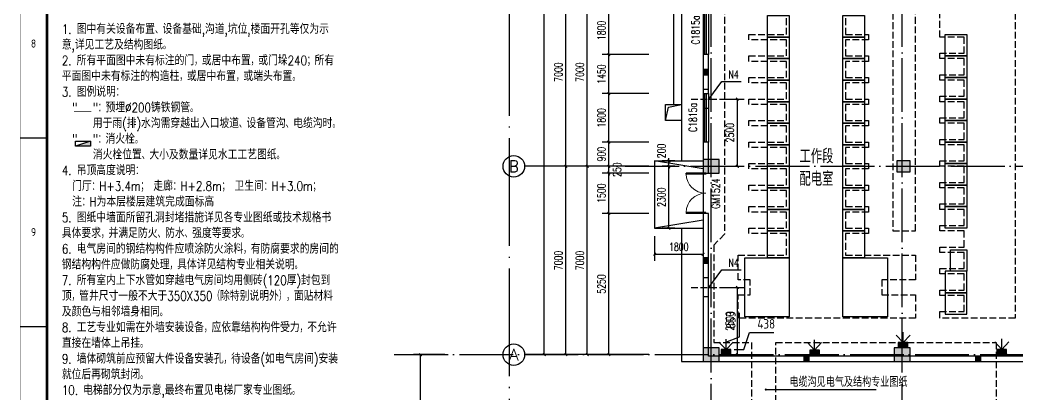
# Model space of a CAD drawing. Extents: x -93062 to 326984, y -142534 to 91021.
# Drawn here: x -59122 to -22063, y 25408 to 39311 of the extents above; entities that cross this region are included whole.
import ezdxf
from ezdxf.enums import TextEntityAlignment as Align

# ---------------------------------------------------------------- set-up
doc = ezdxf.new("R2010")
doc.units = 0
doc.header["$LTSCALE"] = 1000
doc.header["$MEASUREMENT"] = 0
for name, pattern in [('DASH', [0.35, 0.25, -0.1]), ('DOTE', [2.42, 2, -0.2, 0.02, -0.2]), ('PHANTOM', [63.5, 31.75, -6.35, 6.35, -6.35, 6.35, -6.35])]:
    doc.linetypes.add(name, pattern=pattern)
doc.layers.get('0').update_dxf_attribs({"color": 8})
doc.layers.get('Defpoints').update_dxf_attribs({"color": 8})
for name, color, linetype in [('-人员定位', 6, 'Continuous'), ('AXIS', 8, 'Continuous'), ('AXIS_TEXT', 8, 'Continuous'), ('COLUMN', 8, 'Continuous'), ('DIM_LEAD', 8, 'Continuous'), ('DIM_SYMB', 8, 'Continuous'), ('DOTE', 8, 'DOTE'), ('EQUIPMENT', 8, 'Continuous'), ('GROUND', 8, 'Continuous'), ('HOLE', 8, 'Continuous'), ('PUB_DIM', 8, 'Continuous'), ('PUB_HATCH', 8, 'Continuous'), ('PUB_TEXT', 8, 'Continuous'), ('STAIR', 8, 'Continuous'), ('TEXT', 8, 'Continuous'), ('WALL', 8, 'Continuous'), ('WINDOW', 8, 'Continuous'), ('WINDOW_TEXT', 8, 'Continuous')]:
    doc.layers.add(name, color=color, linetype=linetype)
doc.styles.add('_TCH_AXIS', font='COMPLEX', dxfattribs={"bigfont": 'GBCBIG'})
doc.styles.add('_TCH_DIM', font='SIMPLEX', dxfattribs={"bigfont": 'GBCBIG'})
doc.styles.add('_TCH_DIM_T3', font='SIMPLEX', dxfattribs={"width": 0.705882, "bigfont": 'GBCBIG'})
doc.styles.add('_TCH_WINDOW', font='SIMPLEX', dxfattribs={"bigfont": 'GBCBIG'})
doc.styles.add('COMPLEX', font='COMPLEX')
doc.styles.add('HZTXT', font='geditxt.shx', dxfattribs={"width": 0.8, "bigfont": 'hztxt1.shx'})
doc.styles.get("Standard").update_dxf_attribs({"font": 'gbenor.shx', "bigfont": 'gbcbig.shx'})
doc.styles.add('TK', font='GEDITXT.SHX', dxfattribs={"width": 0.85, "height": 3.5, "bigfont": 'DXT.SHX'})
doc.dimstyles.new('_TCH_ARCH&&100', dxfattribs={"dimtxt": 297.5, "dimasz": 100, "dimexe": 250, "dimexo": 300, "dimgap": 126.25, "dimtad": 1, "dimdec": 0, "dimzin": 0, "dimdsep": 46, "dimtxsty": '_TCH_DIM_T3', "dimblk": 'ARCHTICK', "dimcen": 0.09, "dimazin": 2, "dimtfac": 1, "dimtdec": 0, "dimtix": 1, "dimtmove": 2, "dimatfit": 3, "dimfxl": 1, "dimtolj": 1, "dimtzin": 0, "dimarcsym": 0})
doc.dimstyles.get("Standard").update_dxf_attribs({"dimscale": 100, "dimtxt": 3.5, "dimasz": 1, "dimexe": 2.5, "dimexo": 3, "dimgap": 1.5, "dimtad": 1, "dimdec": 0, "dimzin": 0, "dimdsep": 46, "dimtxsty": 'Standard', "dimblk": 'ARCHTICK', "dimcen": 0.09, "dimadec": 0, "dimazin": 0, "dimtfac": 1, "dimtdec": 0, "dimtix": 1, "dimtmove": 2, "dimatfit": 3, "dimfxl": 1, "dimtolj": 1, "dimtzin": 0, "dimarcsym": 0})

# ---------------------------------------------------------------- blocks, each defined once
blk = doc.blocks.new('_FZH')
blk.add_lwpolyline([(-0.5, -0.5), (0.5, -0.5), (0.5, 0.5), (-0.5, 0.5)], close=True)
at = {"layer": 'PUB_HATCH'}
blk.add_solid([(-0.5, -0.5), (0.5, -0.5), (-0.5, 0.5), (0.5, 0.5)], dxfattribs=at)
blk = doc.blocks.new('A$C78DD753C')
at = {"layer": 'COLUMN', "xscale": 600.0000000000146, "yscale": 500, "zscale": 500}
for p in [(0, -47500), (0, -54500), (7100, -54500)]:
    blk.add_blockref('_FZH', p, dxfattribs=at)
at = {"layer": 'COLUMN', "xscale": 499.9999999983847, "yscale": 399.9999999997599, "zscale": 399.9999999997599, "rotation": 5.836343284941859e-12}
blk.add_blockref('_FZH', (7150, -47500), dxfattribs=at)
blk = doc.blocks.new('GEDI_WK_A1_V')
at = {"color": 3}
for p, q in [((0, 280.33), (10, 280.33)), ((0, 210.25), (10, 210.25))]:
    blk.add_line(p, q, dxfattribs=at)
for points, const_width in [([(0, 841), (0, 0), (594, 0), (594, 841)], 0.1), ([(10, 816), (10, 10), (584, 10), (584, 816)], 1)]:
    blk.add_lwpolyline(points, close=True, dxfattribs=dict(at, const_width=const_width))
for s, p in [('8', (5, 315.38)), ('9', (5, 245.29))]:
    blk.add_text(s, height=3, dxfattribs=at).set_placement(p, align=Align.MIDDLE)
blk = doc.blocks.new('A$C711966D6')
blk.add_blockref('GEDI_WK_A1_V', (0, 0))
at = {"style": 'TK', "width": 0.85}
for tag, height, p in [('PROJECTNAME', 4.75, (529, 44)), ('PHASE', 4, (571, 44)), ('DRAWINGNAME', 4.75, (539, 31))]:
    blk.add_attdef(tag, text='', height=height, dxfattribs=at).set_placement(p, align=Align.MIDDLE_CENTER)
for tag, p, height in [('APPROVE', (416, 32.75), 3.5), ('DESIGN', (461, 32.75), 3.5), ('REVIEW1', (416, 25.75), 3.5), ('DRAW', (461, 25.75), 3.5), ('REVIEW2', (416, 18.75), 3.5), ('PROPORTION', (461, 18.75), 3.5), ('DRAWINGNUMBER', (511, 18.5), 4), ('CHECK', (416, 11.75), 3.5), ('DATE', (461, 11.75), 3.5), ('VERSION', (577, 11.75), 3.5)]:
    blk.add_attdef(tag, p, '', height=height, dxfattribs=at)
blk = doc.blocks.new('是飞洒发时')
at = {"xscale": 100, "yscale": 100, "zscale": 100}
blk.add_blockref('A$C711966D6', (0, 0), dxfattribs=at)
blk = doc.blocks.new('A$C42A87479')
at = {"layer": 'EQUIPMENT', "color": 251, "linetype": 'DASH'}
for points in [[(500, -40900), (500, -50027), (100, -50427), (100, -54050), (1500, -54050), (1500, -56950), (1838, -56950), (1914, -56740), (1988, -57160), (2063, -56950), (2400, -56950), (2400, -54050), (10600, -54050), (10600, -56950), (10938, -56950), (11014, -56740), (11088, -57160), (11163, -56950), (11500, -56950)], [(1400, -50800), (2800, -50800), (2800, -50000), (1400, -50000), (1400, -49800), (2800, -49800), (2800, -49200), (1400, -49200), (1400, -49000), (2800, -49000), (2800, -48400), (1400, -48400), (1400, -48200), (2800, -48200), (2800, -47600), (1400, -47600), (1400, -47400), (2800, -47400), (2800, -46800), (1400, -46800), (1400, -46600), (2800, -46600), (2800, -46000), (1400, -46000), (1400, -45800), (2800, -45800), (2800, -45200), (1400, -45200), (1400, -45000), (2800, -45000), (2800, -44400), (1400, -44400), (1400, -44200), (2800, -44200), (2800, -43600), (1400, -43600), (1400, -43400), (2800, -43400), (2800, -42800), (1400, -42800), (1400, -42600), (2800, -42600), (2800, -42000)], [(5000, -42000), (5000, -42600), (5850, -42600), (5850, -42800), (5000, -42800), (5000, -43400), (5850, -43400), (5850, -43600), (5000, -43600), (5000, -44200), (5850, -44200), (5850, -44400), (5000, -44400), (5000, -45000), (5850, -45000), (5850, -45200), (5000, -45200), (5000, -45800), (5850, -45800), (5850, -46000), (5000, -46000), (5000, -46600), (5850, -46600), (5850, -46800), (5000, -46800), (5000, -47400), (5850, -47400), (5850, -47600), (5000, -47600), (5000, -48200), (5850, -48200), (5850, -48400), (5000, -48400), (5000, -49000), (5850, -49000), (5850, -49200), (5000, -49200), (5000, -49800), (5850, -49800), (5850, -50000), (5000, -50000), (5000, -50800), (7600, -50800), (7600, -51720), (6350, -51720), (6350, -52280), (7600, -52280), (7600, -53150), (1000, -53150), (1000, -52280), (1450, -52280), (1450, -51720), (1000, -51720), (1000, -50800), (1400, -50800)], [(7600, -49900), (7600, -41800), (6750, -41800), (6750, -49900), (7600, -49900)], [(11300, -41800), (11300, -53150), (8500, -53150), (8500, -52900), (9400, -52900), (9400, -52300), (8500, -52300), (8500, -52100), (9400, -52100), (9400, -51500), (8500, -51500), (8500, -51300), (9400, -51300), (9400, -50700), (8500, -50700), (8500, -50500), (9400, -50500), (9400, -49900), (8500, -49900), (8500, -49700), (9400, -49700), (9400, -49100), (8500, -49100), (8500, -48900), (9400, -48900), (9400, -48300), (8500, -48300), (8500, -48100), (9400, -48100), (9400, -47500), (8500, -47500), (8500, -47300), (9400, -47300), (9400, -46700), (8500, -46700), (8500, -46500), (9400, -46500), (9400, -45900), (8500, -45900), (8500, -45700), (9400, -45700), (9400, -45100), (8500, -45100), (8500, -44900), (9400, -44900), (9400, -44300), (8500, -44300), (8500, -44100), (9400, -44100), (9400, -43500), (8500, -43500), (8500, -43300), (9400, -43300), (9400, -42700), (8500, -42700), (8500, -41800)], [(8500, -42700), (8500, -42500)]]:
    blk.add_lwpolyline(points, dxfattribs=at)
blk = doc.blocks.new('A$C4D7001ED')
at = {"layer": 'EQUIPMENT'}
for p, q in [((2100, -2200), (2100, -1400)), ((2100, -1400), (2900, -1400)), ((2900, -1400), (2900, -2200)), ((4900, -2200), (4900, -1400)), ((4900, -1400), (5700, -1400)), ((5700, -1400), (5700, -2200)), ((2900, -2200), (2100, -2200)), ((2100, -3000), (2100, -2200)), ((2100, -2200), (2900, -2200)), ((2900, -2200), (2900, -3000)), ((5700, -2200), (4900, -2200)), ((4900, -3000), (4900, -2200)), ((4900, -2200), (5700, -2200)), ((5700, -2200), (5700, -3000)), ((2900, -3000), (2100, -3000)), ((2100, -3800), (2100, -3000)), ((2100, -3000), (2900, -3000)), ((2900, -3000), (2900, -3800)), ((5700, -3000), (4900, -3000)), ((4900, -3800), (4900, -3000)), ((4900, -3000), (5700, -3000)), ((5700, -3000), (5700, -3800)), ((2900, -3800), (2100, -3800)), ((2100, -4600), (2100, -3800)), ((2100, -3800), (2900, -3800)), ((2900, -3800), (2900, -4600)), ((5700, -3800), (4900, -3800)), ((4900, -4600), (4900, -3800)), ((4900, -3800), (5700, -3800)), ((5700, -3800), (5700, -4600)), ((2100, -5400), (2100, -4600)), ((2100, -4600), (2900, -4600)), ((2900, -4600), (2100, -4600)), ((2900, -4600), (2900, -5400)), ((4900, -5400), (4900, -4600)), ((4900, -4600), (5700, -4600)), ((5700, -4600), (4900, -4600)), ((5700, -4600), (5700, -5400)), ((2900, -5400), (2100, -5400)), ((2100, -6200), (2100, -5400)), ((2100, -5400), (2900, -5400)), ((2900, -5400), (2900, -6200)), ((5700, -5400), (4900, -5400)), ((4900, -6200), (4900, -5400)), ((4900, -5400), (5700, -5400)), ((5700, -5400), (5700, -6200)), ((2900, -6200), (2100, -6200)), ((2100, -7000), (2100, -6200)), ((2100, -6200), (2900, -6200)), ((2900, -6200), (2900, -7000)), ((5700, -6200), (4900, -6200)), ((4900, -7000), (4900, -6200)), ((4900, -6200), (5700, -6200)), ((5700, -6200), (5700, -7000)), ((2900, -7000), (2100, -7000)), ((2100, -7800), (2100, -7000)), ((2100, -7000), (2900, -7000)), ((2900, -7000), (2900, -7800)), ((5700, -7000), (4900, -7000)), ((4900, -7800), (4900, -7000)), ((4900, -7000), (5700, -7000)), ((5700, -7000), (5700, -7800)), ((2900, -7800), (2100, -7800)), ((2100, -8600), (2100, -7800)), ((2100, -7800), (2900, -7800)), ((2900, -7800), (2900, -8600)), ((5700, -7800), (4900, -7800)), ((4900, -8600), (4900, -7800)), ((4900, -7800), (5700, -7800)), ((5700, -7800), (5700, -8600)), ((13200, -9300), (13200, -8500)), ((13200, -8500), (13800, -8500)), ((13800, -8500), (13800, -9300)), ((16400, -8500), (17000, -8500)), ((16400, -9300), (16400, -8500)), ((17000, -8500), (17000, -9300)), ((2900, -8600), (2100, -8600)), ((2100, -9400), (2100, -8600)), ((2100, -8600), (2900, -8600)), ((2900, -8600), (2900, -9400)), ((5700, -8600), (4900, -8600)), ((4900, -9400), (4900, -8600)), ((4900, -8600), (5700, -8600)), ((5700, -8600), (5700, -9400)), ((2900, -9400), (2100, -9400)), ((2100, -10400), (2100, -9400)), ((2100, -9400), (2900, -9400)), ((2900, -9400), (2900, -10400)), ((5700, -9400), (4900, -9400)), ((4900, -10400), (4900, -9400)), ((4900, -9400), (5700, -9400)), ((5700, -9400), (5700, -10400)), ((13800, -9300), (13200, -9300)), ((17000, -9300), (16400, -9300)), ((17200, -9300), (16400, -9300)), ((16400, -9300), (16400, -10100)), ((17200, -10100), (17200, -9300)), ((8900, -10900), (8900, -10100)), ((8900, -10100), (9500, -10100)), ((9500, -10100), (9500, -10900)), ((13800, -10100), (13000, -10100)), ((13000, -10100), (13000, -10900)), ((13800, -10900), (13800, -10100)), ((16400, -10100), (17200, -10100)), ((17200, -10100), (16400, -10100)), ((16400, -10100), (16400, -10900)), ((17200, -10900), (17200, -10100)), ((1250, -12600), (1250, -10400)), ((1250, -10400), (2900, -10400)), ((2900, -10400), (2100, -10400)), ((2900, -10400), (2900, -12600)), ((4900, -12600), (4900, -10400)), ((4900, -10400), (6550, -10400)), ((5700, -10400), (4900, -10400)), ((6550, -10400), (6550, -12600)), ((9500, -10900), (8700, -10900)), ((8700, -10900), (8700, -11700)), ((9500, -10900), (8900, -10900)), ((9500, -11700), (9500, -10900)), ((13800, -10900), (13000, -10900)), ((13000, -10900), (13000, -11700)), ((13000, -10900), (13800, -10900)), ((13800, -11700), (13800, -10900)), ((16400, -10900), (17200, -10900)), ((17200, -10900), (16400, -10900)), ((16400, -10900), (16400, -11700)), ((17200, -11700), (17200, -10900)), ((8700, -11700), (9500, -11700)), ((9500, -11700), (8700, -11700)), ((8700, -11700), (8700, -12500)), ((9500, -12500), (9500, -11700)), ((13800, -11700), (13000, -11700)), ((13000, -11700), (13000, -12500)), ((13000, -11700), (13800, -11700)), ((13800, -12500), (13800, -11700)), ((16400, -11700), (17200, -11700)), ((2900, -12600), (1250, -12600)), ((6550, -12600), (4900, -12600)), ((8700, -12500), (9500, -12500)), ((13000, -12500), (13800, -12500))]:
    blk.add_line(p, q, dxfattribs=at)
at = {"layer": 'EQUIPMENT', "linetype": 'DASH', "ltscale": 500}
for p, q in [((13800, -9300), (13000, -9300)), ((13000, -9300), (13000, -10100)), ((13800, -10100), (13800, -9300)), ((13000, -10100), (13800, -10100)), ((17200, -11700), (16400, -11700)), ((16400, -11700), (16400, -12500)), ((17200, -12500), (17200, -11700)), ((16400, -12500), (17200, -12500))]:
    blk.add_line(p, q, dxfattribs=at)
blk.add_lwpolyline([(9500, -2900), (8700, -2900), (8700, -2100), (9500, -2100), (9500, -2900)], dxfattribs=at)
at = {"layer": 'EQUIPMENT'}
for points in [[(9500, -3700), (8700, -3700), (8700, -2900), (9500, -2900), (9500, -3700)], [(9500, -4500), (8700, -4500), (8700, -3700), (9500, -3700), (9500, -4500)], [(9500, -5300), (8700, -5300), (8700, -4500), (9500, -4500), (9500, -5300)], [(9500, -6100), (8700, -6100), (8700, -5300), (9500, -5300), (9500, -6100)], [(9500, -6900), (8700, -6900), (8700, -6100), (9500, -6100), (9500, -6900)], [(9500, -7700), (8700, -7700), (8700, -6900), (9500, -6900), (9500, -7700)], [(9500, -8500), (8700, -8500), (8700, -7700), (9500, -7700), (9500, -8500)], [(9500, -9300), (8700, -9300), (8700, -8500), (9500, -8500), (9500, -9300)]]:
    blk.add_lwpolyline(points, dxfattribs=at)
blk = doc.blocks.new('trwt')
at = {"layer": 'EQUIPMENT'}
h = blk.add_hatch(color=256, dxfattribs=at)
h.dxf.hatch_style = 1
h.paths.add_polyline_path([(240, 0), (240, 700), (0, 700)])
blk.add_line((0, 700), (240, 0), dxfattribs=at)
blk.add_lwpolyline([(0, 700), (240, 700), (240, 0), (0, 0)], close=True, dxfattribs=at)
blk = doc.blocks.new('_ArchTick')
at = {"color": 0, "linetype": 'ByBlock', "const_width": 0.4}
blk.add_lwpolyline([(-0.5, -0.5), (0.5, 0.5)], dxfattribs=at)
blk = doc.blocks.new('*D425')
at = {"layer": 'Defpoints', "color": 0, "transparency": 16777216}
for p in [(-33375, 36372), (-32458, 36372), (-33375, 33872)]:
    blk.add_point(p, dxfattribs=at)
at = {"layer": 'HOLE', "color": 0, "lineweight": -2, "transparency": 16777216}
for p, q in [((-33075, 36372), (-32208, 36372)), ((-32458, 33872), (-32458, 36372)), ((-33075, 33872), (-32208, 33872))]:
    blk.add_line(p, q, dxfattribs=at)
at = {"layer": 'HOLE', "color": 0, "lineweight": -2, "transparency": 16777216, "xscale": 100, "yscale": 100, "zscale": 100}
for p, rotation in [((-32458, 36372), 90), ((-32458, 33872), 270)]:
    blk.add_blockref('_ArchTick', p, dxfattribs=dict(at, rotation=rotation))
at = {"layer": 'HOLE', "color": 0, "transparency": 16777216, "insert": (-32734, 35122), "char_height": 297.5, "attachment_point": 5, "rotation": 90, "style": '_TCH_DIM_T3'}
blk.add_mtext('\\A1;2500', dxfattribs=at)
blk = doc.blocks.new('*D426')
at = {"layer": 'Defpoints', "color": 0, "transparency": 16777216}
for p in [(-33375, 29372), (-32458, 29372), (-33375, 26872)]:
    blk.add_point(p, dxfattribs=at)
at = {"layer": 'HOLE', "color": 0, "lineweight": -2, "transparency": 16777216}
for p, q in [((-33075, 29372), (-32208, 29372)), ((-32458, 26872), (-32458, 29372)), ((-33075, 26872), (-32208, 26872))]:
    blk.add_line(p, q, dxfattribs=at)
at = {"layer": 'HOLE', "color": 0, "lineweight": -2, "transparency": 16777216, "xscale": 100, "yscale": 100, "zscale": 100}
for p, rotation in [((-32458, 29372), 90), ((-32458, 26872), 270)]:
    blk.add_blockref('_ArchTick', p, dxfattribs=dict(at, rotation=rotation))
at = {"layer": 'HOLE', "color": 0, "transparency": 16777216, "insert": (-32734, 28122), "char_height": 297.5, "attachment_point": 5, "rotation": 90, "style": '_TCH_DIM_T3'}
blk.add_mtext('\\A1;2500', dxfattribs=at)
blk = doc.blocks.new('*D521')
at = {"layer": 'Defpoints', "color": 0, "transparency": 16777216}
for p in [(-44240, 26872), (-43032, 26872), (-43032, 21372)]:
    blk.add_point(p, dxfattribs=at)
at = {"layer": 'PUB_DIM', "color": 0, "lineweight": -2, "transparency": 16777216}
for p, q in [((-43332, 26872), (-44490, 26872)), ((-44240, 21372), (-44240, 26872)), ((-43332, 21372), (-44490, 21372))]:
    blk.add_line(p, q, dxfattribs=at)
at = {"layer": 'PUB_DIM', "color": 0, "lineweight": -2, "transparency": 16777216, "xscale": 100, "yscale": 100, "zscale": 100}
for p, rotation in [((-44240, 26872), 90), ((-44240, 21372), 270)]:
    blk.add_blockref('_ArchTick', p, dxfattribs=dict(at, rotation=rotation))
at = {"layer": 'PUB_DIM', "color": 0, "transparency": 16777216, "insert": (-44515, 24122), "char_height": 297.5, "attachment_point": 5, "rotation": 90, "style": '_TCH_DIM_T3'}
blk.add_mtext('\\A1;5500', dxfattribs=at)
blk = doc.blocks.new('*D1316')
at = {"layer": 'AXIS', "color": 0, "lineweight": -2, "transparency": 16777216}
for p, q in [((-35745, 33872), (-38286, 33872)), ((-38036, 26872), (-38036, 33872)), ((-35745, 26872), (-38286, 26872))]:
    blk.add_line(p, q, dxfattribs=at)
at = {"layer": 'Defpoints', "color": 0, "transparency": 16777216}
for p in [(-38036, 33872), (-35445, 33872), (-35445, 26872)]:
    blk.add_point(p, dxfattribs=at)
at = {"layer": 'AXIS', "color": 0, "lineweight": -2, "transparency": 16777216, "xscale": 100, "yscale": 100, "zscale": 100}
for p, rotation in [((-38036, 33872), 90), ((-38036, 26872), 270)]:
    blk.add_blockref('_ArchTick', p, dxfattribs=dict(at, rotation=rotation))
at = {"layer": 'AXIS', "color": 0, "transparency": 16777216, "insert": (-38311, 30372), "char_height": 297.5, "attachment_point": 5, "rotation": 90, "style": '_TCH_DIM_T3'}
blk.add_mtext('\\A1;7000', dxfattribs=at)
blk = doc.blocks.new('*D1317')
at = {"layer": 'AXIS', "color": 0, "lineweight": -2, "transparency": 16777216}
for p, q in [((-35745, 40872), (-38286, 40872)), ((-38036, 33872), (-38036, 40872)), ((-35745, 33872), (-38286, 33872))]:
    blk.add_line(p, q, dxfattribs=at)
at = {"layer": 'Defpoints', "color": 0, "transparency": 16777216}
for p in [(-38036, 40872), (-35445, 40872), (-35445, 33872)]:
    blk.add_point(p, dxfattribs=at)
at = {"layer": 'AXIS', "color": 0, "lineweight": -2, "transparency": 16777216, "xscale": 100, "yscale": 100, "zscale": 100}
for p, rotation in [((-38036, 40872), 90), ((-38036, 33872), 270)]:
    blk.add_blockref('_ArchTick', p, dxfattribs=dict(at, rotation=rotation))
at = {"layer": 'AXIS', "color": 0, "transparency": 16777216, "insert": (-38311, 37372), "char_height": 297.5, "attachment_point": 5, "rotation": 90, "style": '_TCH_DIM_T3'}
blk.add_mtext('\\A1;7000', dxfattribs=at)
blk = doc.blocks.new('*D1341')
at = {"layer": 'Defpoints', "color": 0, "transparency": 16777216}
for p in [(-35534, 31570), (-33734, 31570), (-33734, 30604)]:
    blk.add_point(p, dxfattribs=at)
at = {"layer": 'PUB_DIM', "color": 0, "lineweight": -2, "transparency": 16777216}
for p, q in [((-35534, 31270), (-35534, 30354)), ((-33734, 31270), (-33734, 30354)), ((-35534, 30604), (-33734, 30604))]:
    blk.add_line(p, q, dxfattribs=at)
at = {"layer": 'PUB_DIM', "color": 0, "lineweight": -2, "transparency": 16777216, "xscale": 100, "yscale": 100, "zscale": 100, "rotation": 180}
blk.add_blockref('_ArchTick', (-35534, 30604), dxfattribs=at)
at = {"layer": 'PUB_DIM', "color": 0, "lineweight": -2, "transparency": 16777216, "xscale": 100, "yscale": 100, "zscale": 100}
blk.add_blockref('_ArchTick', (-33734, 30604), dxfattribs=at)
at = {"layer": 'PUB_DIM', "color": 0, "transparency": 16777216, "insert": (-34634, 30879), "char_height": 297.5, "attachment_point": 5, "style": '_TCH_DIM_T3'}
blk.add_mtext('\\A1;1800', dxfattribs=at)
blk = doc.blocks.new('*D1342')
at = {"layer": 'Defpoints', "color": 0, "transparency": 16777216}
for p in [(-35005, 33872), (-34478, 33872), (-34478, 31572)]:
    blk.add_point(p, dxfattribs=at)
at = {"layer": 'PUB_DIM', "color": 0, "lineweight": -2, "transparency": 16777216}
for p, q in [((-34778, 33872), (-35255, 33872)), ((-35005, 31572), (-35005, 33872)), ((-34778, 31572), (-35255, 31572))]:
    blk.add_line(p, q, dxfattribs=at)
at = {"layer": 'PUB_DIM', "color": 0, "lineweight": -2, "transparency": 16777216, "xscale": 100, "yscale": 100, "zscale": 100}
for p, rotation in [((-35005, 33872), 90), ((-35005, 31572), 270)]:
    blk.add_blockref('_ArchTick', p, dxfattribs=dict(at, rotation=rotation))
at = {"layer": 'PUB_DIM', "color": 0, "transparency": 16777216, "insert": (-35280, 32722), "char_height": 297.5, "attachment_point": 5, "rotation": 90, "style": '_TCH_DIM_T3'}
blk.add_mtext('\\A1;2300', dxfattribs=at)
blk = doc.blocks.new('*D1343')
at = {"layer": 'Defpoints', "color": 0, "transparency": 16777216}
for p in [(-35005, 34072), (-34478, 34072), (-34478, 33872)]:
    blk.add_point(p, dxfattribs=at)
at = {"layer": 'PUB_DIM', "color": 0, "lineweight": -2, "transparency": 16777216}
for p, q in [((-35005, 34072), (-35005, 34172)), ((-34778, 34072), (-35255, 34072)), ((-34778, 33872), (-35255, 33872)), ((-35005, 33872), (-35005, 34072)), ((-35005, 33872), (-35005, 33772))]:
    blk.add_line(p, q, dxfattribs=at)
at = {"layer": 'PUB_DIM', "color": 0, "lineweight": -2, "transparency": 16777216, "xscale": 100, "yscale": 100, "zscale": 100}
for p, rotation in [((-35005, 34072), 270), ((-35005, 33872), 90)]:
    blk.add_blockref('_ArchTick', p, dxfattribs=dict(at, rotation=rotation))
at = {"layer": 'PUB_DIM', "color": 0, "transparency": 16777216, "insert": (-35280, 34442), "char_height": 297.5, "attachment_point": 5, "rotation": 90, "style": '_TCH_DIM_T3'}
blk.add_mtext('\\A1;200', dxfattribs=at)
blk = doc.blocks.new('*D1535')
at = {"layer": 'AXIS', "color": 0, "lineweight": -2, "transparency": 16777216}
for p, q in [((-35745, 32122), (-37486, 32122)), ((-37236, 26872), (-37236, 32122)), ((-35745, 26872), (-37486, 26872))]:
    blk.add_line(p, q, dxfattribs=at)
at = {"layer": 'Defpoints', "color": 0, "transparency": 16777216}
for p in [(-37236, 32122), (-35445, 32122), (-35445, 26872)]:
    blk.add_point(p, dxfattribs=at)
at = {"layer": 'AXIS', "color": 0, "lineweight": -2, "transparency": 16777216, "xscale": 100, "yscale": 100, "zscale": 100}
for p, rotation in [((-37236, 32122), 90), ((-37236, 26872), 270)]:
    blk.add_blockref('_ArchTick', p, dxfattribs=dict(at, rotation=rotation))
at = {"layer": 'AXIS', "color": 0, "transparency": 16777216, "insert": (-37511, 29497), "char_height": 297.5, "attachment_point": 5, "rotation": 90, "style": '_TCH_DIM_T3'}
blk.add_mtext('\\A1;5250', dxfattribs=at)
blk = doc.blocks.new('*D1536')
at = {"layer": 'AXIS', "color": 0, "lineweight": -2, "transparency": 16777216}
for p, q in [((-35745, 33622), (-37486, 33622)), ((-37236, 32122), (-37236, 33622)), ((-35745, 32122), (-37486, 32122))]:
    blk.add_line(p, q, dxfattribs=at)
at = {"layer": 'Defpoints', "color": 0, "transparency": 16777216}
for p in [(-37236, 33622), (-35445, 33622), (-35445, 32122)]:
    blk.add_point(p, dxfattribs=at)
at = {"layer": 'AXIS', "color": 0, "lineweight": -2, "transparency": 16777216, "xscale": 100, "yscale": 100, "zscale": 100}
for p, rotation in [((-37236, 33622), 90), ((-37236, 32122), 270)]:
    blk.add_blockref('_ArchTick', p, dxfattribs=dict(at, rotation=rotation))
at = {"layer": 'AXIS', "color": 0, "transparency": 16777216, "insert": (-37511, 32872), "char_height": 297.5, "attachment_point": 5, "rotation": 90, "style": '_TCH_DIM_T3'}
blk.add_mtext('\\A1;1500', dxfattribs=at)
blk = doc.blocks.new('*D1537')
at = {"layer": 'AXIS', "color": 0, "lineweight": -2, "transparency": 16777216}
for p, q in [((-35745, 33872), (-37486, 33872)), ((-37236, 33872), (-37236, 33972)), ((-37236, 33622), (-37236, 33872)), ((-35745, 33622), (-37486, 33622)), ((-37236, 33622), (-37236, 33522))]:
    blk.add_line(p, q, dxfattribs=at)
at = {"layer": 'Defpoints', "color": 0, "transparency": 16777216}
for p in [(-37236, 33872), (-35445, 33872), (-35445, 33622)]:
    blk.add_point(p, dxfattribs=at)
at = {"layer": 'AXIS', "color": 0, "lineweight": -2, "transparency": 16777216, "xscale": 100, "yscale": 100, "zscale": 100}
for p, rotation in [((-37236, 33872), 270), ((-37236, 33622), 90)]:
    blk.add_blockref('_ArchTick', p, dxfattribs=dict(at, rotation=rotation))
at = {"layer": 'AXIS', "color": 0, "transparency": 16777216, "insert": (-36928, 33747), "char_height": 297.5, "attachment_point": 5, "rotation": 90, "style": '_TCH_DIM_T3'}
blk.add_mtext('\\A1;250', dxfattribs=at)
blk = doc.blocks.new('*D1538')
at = {"layer": 'AXIS', "color": 0, "lineweight": -2, "transparency": 16777216}
for p, q in [((-35745, 34772), (-37486, 34772)), ((-37236, 33872), (-37236, 34772)), ((-35745, 33872), (-37486, 33872))]:
    blk.add_line(p, q, dxfattribs=at)
at = {"layer": 'Defpoints', "color": 0, "transparency": 16777216}
for p in [(-37236, 34772), (-35445, 34772), (-35445, 33872)]:
    blk.add_point(p, dxfattribs=at)
at = {"layer": 'AXIS', "color": 0, "lineweight": -2, "transparency": 16777216, "xscale": 100, "yscale": 100, "zscale": 100}
for p, rotation in [((-37236, 34772), 90), ((-37236, 33872), 270)]:
    blk.add_blockref('_ArchTick', p, dxfattribs=dict(at, rotation=rotation))
at = {"layer": 'AXIS', "color": 0, "transparency": 16777216, "insert": (-37511, 34322), "char_height": 297.5, "attachment_point": 5, "rotation": 90, "style": '_TCH_DIM_T3'}
blk.add_mtext('\\A1;900', dxfattribs=at)
blk = doc.blocks.new('*D1539')
at = {"layer": 'AXIS', "color": 0, "lineweight": -2, "transparency": 16777216}
for p, q in [((-35745, 36572), (-37486, 36572)), ((-37236, 34772), (-37236, 36572)), ((-35745, 34772), (-37486, 34772))]:
    blk.add_line(p, q, dxfattribs=at)
at = {"layer": 'Defpoints', "color": 0, "transparency": 16777216}
for p in [(-37236, 36572), (-35445, 36572), (-35445, 34772)]:
    blk.add_point(p, dxfattribs=at)
at = {"layer": 'AXIS', "color": 0, "lineweight": -2, "transparency": 16777216, "xscale": 100, "yscale": 100, "zscale": 100}
for p, rotation in [((-37236, 36572), 90), ((-37236, 34772), 270)]:
    blk.add_blockref('_ArchTick', p, dxfattribs=dict(at, rotation=rotation))
at = {"layer": 'AXIS', "color": 0, "transparency": 16777216, "insert": (-37511, 35672), "char_height": 297.5, "attachment_point": 5, "rotation": 90, "style": '_TCH_DIM_T3'}
blk.add_mtext('\\A1;1800', dxfattribs=at)
blk = doc.blocks.new('*D1540')
at = {"layer": 'AXIS', "color": 0, "lineweight": -2, "transparency": 16777216}
for p, q in [((-35745, 38022), (-37486, 38022)), ((-37236, 36572), (-37236, 38022)), ((-35745, 36572), (-37486, 36572))]:
    blk.add_line(p, q, dxfattribs=at)
at = {"layer": 'Defpoints', "color": 0, "transparency": 16777216}
for p in [(-37236, 38022), (-35445, 38022), (-35445, 36572)]:
    blk.add_point(p, dxfattribs=at)
at = {"layer": 'AXIS', "color": 0, "lineweight": -2, "transparency": 16777216, "xscale": 100, "yscale": 100, "zscale": 100}
for p, rotation in [((-37236, 38022), 90), ((-37236, 36572), 270)]:
    blk.add_blockref('_ArchTick', p, dxfattribs=dict(at, rotation=rotation))
at = {"layer": 'AXIS', "color": 0, "transparency": 16777216, "insert": (-37511, 37297), "char_height": 297.5, "attachment_point": 5, "rotation": 90, "style": '_TCH_DIM_T3'}
blk.add_mtext('\\A1;1450', dxfattribs=at)
blk = doc.blocks.new('*D1541')
at = {"layer": 'AXIS', "color": 0, "lineweight": -2, "transparency": 16777216}
for p, q in [((-35745, 39822), (-37486, 39822)), ((-37236, 38022), (-37236, 39822)), ((-35745, 38022), (-37486, 38022))]:
    blk.add_line(p, q, dxfattribs=at)
at = {"layer": 'Defpoints', "color": 0, "transparency": 16777216}
for p in [(-37236, 39822), (-35445, 39822), (-35445, 38022)]:
    blk.add_point(p, dxfattribs=at)
at = {"layer": 'AXIS', "color": 0, "lineweight": -2, "transparency": 16777216, "xscale": 100, "yscale": 100, "zscale": 100}
for p, rotation in [((-37236, 39822), 90), ((-37236, 38022), 270)]:
    blk.add_blockref('_ArchTick', p, dxfattribs=dict(at, rotation=rotation))
at = {"layer": 'AXIS', "color": 0, "transparency": 16777216, "insert": (-37511, 38922), "char_height": 297.5, "attachment_point": 5, "rotation": 90, "style": '_TCH_DIM_T3'}
blk.add_mtext('\\A1;1800', dxfattribs=at)
blk = doc.blocks.new('*D1578')
at = {"layer": 'AXIS', "color": 0, "lineweight": -2, "transparency": 16777216}
for p, q in [((-36545, 33872), (-39086, 33872)), ((-38836, 26872), (-38836, 33872)), ((-36545, 26872), (-39086, 26872))]:
    blk.add_line(p, q, dxfattribs=at)
at = {"layer": 'Defpoints', "color": 0, "transparency": 16777216}
for p in [(-38836, 33872), (-36245, 33872), (-36245, 26872)]:
    blk.add_point(p, dxfattribs=at)
at = {"layer": 'AXIS', "color": 0, "lineweight": -2, "transparency": 16777216, "xscale": 100, "yscale": 100, "zscale": 100}
for p, rotation in [((-38836, 33872), 90), ((-38836, 26872), 270)]:
    blk.add_blockref('_ArchTick', p, dxfattribs=dict(at, rotation=rotation))
at = {"layer": 'AXIS', "color": 0, "transparency": 16777216, "insert": (-39111, 30372), "char_height": 297.5, "attachment_point": 5, "rotation": 90, "style": '_TCH_DIM_T3'}
blk.add_mtext('\\A1;7000', dxfattribs=at)
blk = doc.blocks.new('*D1579')
at = {"layer": 'AXIS', "color": 0, "lineweight": -2, "transparency": 16777216}
for p, q in [((-36545, 40872), (-39086, 40872)), ((-38836, 33872), (-38836, 40872)), ((-36545, 33872), (-39086, 33872))]:
    blk.add_line(p, q, dxfattribs=at)
at = {"layer": 'Defpoints', "color": 0, "transparency": 16777216}
for p in [(-38836, 40872), (-36245, 40872), (-36245, 33872)]:
    blk.add_point(p, dxfattribs=at)
at = {"layer": 'AXIS', "color": 0, "lineweight": -2, "transparency": 16777216, "xscale": 100, "yscale": 100, "zscale": 100}
for p, rotation in [((-38836, 40872), 90), ((-38836, 33872), 270)]:
    blk.add_blockref('_ArchTick', p, dxfattribs=dict(at, rotation=rotation))
at = {"layer": 'AXIS', "color": 0, "transparency": 16777216, "insert": (-39111, 37372), "char_height": 297.5, "attachment_point": 5, "rotation": 90, "style": '_TCH_DIM_T3'}
blk.add_mtext('\\A1;7000', dxfattribs=at)
blk = doc.blocks.new('*D1587')
at = {"layer": 'AXIS', "color": 0, "lineweight": -2, "transparency": 16777216}
for p, q in [((-36636, 81372), (-39886, 81372)), ((-39636, 26872), (-39636, 81372)), ((-36636, 26872), (-39886, 26872))]:
    blk.add_line(p, q, dxfattribs=at)
at = {"layer": 'Defpoints', "color": 0, "transparency": 16777216}
for p in [(-39636, 81372), (-36336, 81372), (-36336, 26872)]:
    blk.add_point(p, dxfattribs=at)
at = {"layer": 'AXIS', "color": 0, "lineweight": -2, "transparency": 16777216, "xscale": 100, "yscale": 100, "zscale": 100}
for p, rotation in [((-39636, 81372), 90), ((-39636, 26872), 270)]:
    blk.add_blockref('_ArchTick', p, dxfattribs=dict(at, rotation=rotation))
at = {"layer": 'AXIS', "color": 0, "transparency": 16777216, "insert": (-39911, 54122), "char_height": 297.5, "attachment_point": 5, "rotation": 90, "style": '_TCH_DIM_T3'}
blk.add_mtext('\\A1;54500', dxfattribs=at)
blk = doc.blocks.new('$DorLib2D$00000002')
for p, q in [((-0.5, 0), (-0.5, 0.4875)), ((-0.475, 0.4875), (-0.5, 0.4875)), ((-0.475, 0), (-0.475, 0.4875)), ((0.475, 0), (0.475, 0.4875)), ((0.475, 0.4875), (0.5, 0.4875)), ((0.5, 0), (0.5, 0.4875)), ((-0.5, 0), (-0.475, 0)), ((0.5, 0), (0.475, 0))]:
    blk.add_line(p, q)
at = {"lineweight": 13}
for centre, start, end in [((-0.4875, 0), 0, 88.53072), ((0.4875, 0), 91.46928, 180)]:
    blk.add_arc(centre, 0.4875, start, end, dxfattribs=at)
blk = doc.blocks.new('_AXISO')
blk.add_circle((0, 0), 0.5)
at = {"layer": 'AXIS_TEXT', "style": 'COMPLEX', "width": 1.041667}
blk.add_attdef('A', text='', height=0.56, dxfattribs=at).set_placement((-0.25, -0.28), (0.25, -0.28), align=Align.FIT)
blk = doc.blocks.new('$TCHSYS$WIN2D')
for p, q in [((-0.5, 0.5), (0.5, 0.5)), ((0.5, 0.167), (-0.5, 0.167)), ((0.5, -0.167), (-0.5, -0.167)), ((-0.5, -0.5), (0.5, -0.5))]:
    blk.add_line(p, q)
blk = doc.blocks.new('定位基站')
at = {"layer": '-人员定位', "ltscale": 0.01}
h = blk.add_hatch(color=256, dxfattribs=at)
h.dxf.hatch_style = 1
h.paths.add_polyline_path([(406524, 477798), (406524, 477617), (406162, 477617), (406162, 477798)])
at = {"layer": '-人员定位', "color": 6}
for p, q in [((406343, 477798), (406082, 478077)), ((406343, 477798), (406343, 478186)), ((406343, 477798), (406604, 478077)), ((406162, 477798), (406524, 477798)), ((406162, 477617), (406162, 477798)), ((406343, 477995), (406343, 477995)), ((406524, 477798), (406524, 477617)), ((406524, 477617), (406162, 477617))]:
    blk.add_line(p, q, dxfattribs=at)
for p in [(406343, 477798), (406162, 477617), (406343, 477617), (406524, 477617)]:
    blk.add_point(p, dxfattribs=at)
blk = doc.blocks.new('*D1599')
at = {"layer": '-人员定位', "color": 0, "lineweight": -2, "transparency": 16777216}
for p, q in [((-32213, 27060), (-32013, 27692)), ((-32013, 27692), (-31109, 27692)), ((-32581, 27060), (-32213, 27060))]:
    blk.add_line(p, q, dxfattribs=at)
at = {"layer": 'Defpoints', "color": 0}
for p in [(-31813, 27692), (-32881, 27060), (-33734, 26622)]:
    blk.add_point(p, dxfattribs=at)
at = {"layer": '-人员定位', "color": 0, "transparency": 16777216, "insert": (-31386, 28017), "char_height": 350, "attachment_point": 5}
blk.add_mtext('\\A1;438', dxfattribs=at)
blk = doc.blocks.new('*D1600')
at = {"layer": '-人员定位', "color": 0, "lineweight": -2, "transparency": 16777216}
for p, q in [((-32376, 27538), (-32376, 28425)), ((-32881, 27338), (-32376, 27538)), ((-32881, 27360), (-32881, 27338))]:
    blk.add_line(p, q, dxfattribs=at)
at = {"layer": 'Defpoints', "color": 0}
for p in [(-32376, 27738), (-32881, 27060), (-33734, 26622)]:
    blk.add_point(p, dxfattribs=at)
at = {"layer": '-人员定位', "color": 0, "transparency": 16777216, "insert": (-32701, 28157), "char_height": 350, "attachment_point": 5, "rotation": 90}
blk.add_mtext('\\A1;853', dxfattribs=at)

msp = doc.modelspace()

# ---------------------------------------------------------------- hatches: boundary and pattern name
at = {"layer": 'PUB_HATCH'}
for points in [[(-33734.3, 37472.1), (-33734.3, 37272.1), (-33534.3, 37272.1), (-33534.3, 37472.1)], [(-33734.3, 30472.1), (-33734.3, 30272.1), (-33534.3, 30272.1), (-33534.3, 30472.1)], [(-29984.3, 26822.1), (-29984.3, 26622.1), (-29784.3, 26622.1), (-29784.3, 26822.1)], [(-23609.3, 26822.1), (-23609.3, 26622.1), (-23409.3, 26622.1), (-23409.3, 26822.1)]]:
    msp.add_hatch(color=256, dxfattribs=at).paths.add_polyline_path(points)

# ---------------------------------------------------------------- linework, layer by layer
at = {"layer": 'AXIS'}
for p, q in [((-37143.5, 33872.1), (-40367, 33872.1)), ((-37143.5, 26872.1), (-40367, 26872.1))]:
    msp.add_line(p, q, dxfattribs=at)
at = {"layer": 'COLUMN'}
for p, q in [((-33734.3, 37472.1), (-33734.3, 37272.1)), ((-33534.3, 37472.1), (-33734.3, 37472.1)), ((-33534.3, 37272.1), (-33534.3, 37472.1)), ((-33734.3, 37272.1), (-33534.3, 37272.1)), ((-33734.3, 30472.1), (-33734.3, 30272.1)), ((-33534.3, 30472.1), (-33734.3, 30472.1)), ((-33534.3, 30272.1), (-33534.3, 30472.1)), ((-33734.3, 30272.1), (-33534.3, 30272.1)), ((-29984.3, 26822.1), (-29984.3, 26622.1)), ((-29784.3, 26822.1), (-29984.3, 26822.1)), ((-29784.3, 26622.1), (-29784.3, 26822.1)), ((-23609.3, 26822.1), (-23609.3, 26622.1)), ((-23409.3, 26822.1), (-23609.3, 26822.1)), ((-23409.3, 26622.1), (-23409.3, 26822.1)), ((-29984.3, 26622.1), (-29784.3, 26622.1)), ((-23609.3, 26622.1), (-23409.3, 26622.1))]:
    msp.add_line(p, q, dxfattribs=at)
at = {"layer": 'DIM_LEAD'}
for p, q in [((-31400, 25575), (-30356.5, 25575)), ((-30356.5, 25575), (-27294.5, 25575))]:
    msp.add_line(p, q, dxfattribs=at)
at = {"layer": 'DIM_LEAD', "const_width": 40}
msp.add_lwpolyline([(-31420, 25575, 1), (-31380, 25575, 1)], format="xyb", close=True, dxfattribs=at)
at = {"layer": 'DIM_SYMB'}
msp.add_lwpolyline([(-34685.5, 38502.5, 0, 0, 0), (-34685.5, 37672, 80, 0, 0), (-34685.5, 37372, 0, 0, 0)], format="xyseb", dxfattribs=at)
at = {"layer": 'DOTE', "ltscale": 2}
msp.add_line((-40934.3, 83312), (-40934.3, 18495.9), dxfattribs=at)
at = {"layer": 'DOTE'}
for p, q in [((-36622.7, 33872.1), (-7716.7, 33872.1)), ((-45211, 26872.1), (-7716.7, 26872.1))]:
    msp.add_line(p, q, dxfattribs=at)
for points in [[(-33434.3, 21372.1), (-33434.3, 83205.2)], [(-26334.3, 21372.1), (-26334.3, 83205.2)]]:
    msp.add_lwpolyline(points, dxfattribs=at)
at = {"layer": 'GROUND'}
for p, q in [((-34534.3, 40672.1), (-34534.3, 34072.1)), ((-33734.3, 40672.1), (-33734.3, 37472.1)), ((-33734.3, 37272.1), (-33734.3, 34072.1)), ((-34534.3, 31572.1), (-34534.3, 26622.1)), ((-33734.3, 31572.1), (-33734.3, 30472.1))]:
    msp.add_line(p, q, dxfattribs=at)
for points in [[(-34834.3, 40672.1), (-34834.3, 36171.9)], [(-35134.3, 35572.2), (-35019, 36071), (-34534.3, 36171.9)], [(-34534.3, 26622.1), (-34534.3, 26622.1), (-33734.3, 26622.1)]]:
    msp.add_lwpolyline(points, dxfattribs=at)
msp.add_lwpolyline([(-34534.3, 35572.2), (-35134.3, 35572.2), (-35134.3, 36171.9), (-34534.3, 36171.9)], close=True, dxfattribs=at)
at = {"layer": 'GROUND', "color": 251, "linetype": 'PHANTOM', "ltscale": 0.005, "const_width": 30}
msp.add_lwpolyline([(-57114.2, 35911.8), (-56464.2, 35911.8)], dxfattribs=at)
at = {"layer": 'HOLE'}
for p, q in [((-33534.3, 36722.1), (-33734.3, 36722.1)), ((-33514.3, 36372.1), (-33034.5, 37029.1)), ((-33034.5, 37029.1), (-32312, 37029.1)), ((-33534.3, 36022.1), (-33734.3, 36022.1)), ((-33514.3, 29372.1), (-33034.5, 30029.1)), ((-33034.5, 30029.1), (-32312, 30029.1)), ((-33534.3, 29722.1), (-33734.3, 29722.1)), ((-33534.3, 29022.1), (-33734.3, 29022.1))]:
    msp.add_line(p, q, dxfattribs=at)
at = {"layer": 'HOLE', "linetype": 'DASH'}
for p, q in [((-34177.5, 36372.1), (-32694.5, 36372.1)), ((-34177.5, 29372.1), (-32694.5, 29372.1))]:
    msp.add_line(p, q, dxfattribs=at)
at = {"layer": 'HOLE', "const_width": 40}
for points in [[(-33526.1, 36355.9, 1), (-33502.5, 36388.2, 1)], [(-33526.1, 29355.9, 1), (-33502.5, 29388.2, 1)]]:
    msp.add_lwpolyline(points, format="xyb", close=True, dxfattribs=at)
at = {"layer": 'STAIR'}
for p, q in [((-35534.3, 34072.1), (-35534.3, 31572.1)), ((-35534.3, 34072.1), (-33734.3, 34072.1)), ((-33734.3, 33772.1), (-35534.3, 34072.1)), ((-33734.3, 34072.1), (-33734.3, 31572.1)), ((-33734.3, 31872.1), (-35534.3, 31572.1)), ((-35534.3, 31572.1), (-33734.3, 31572.1))]:
    msp.add_line(p, q, dxfattribs=at)
at = {"layer": 'WALL'}
for p, q in [((-33734.3, 38022.1), (-33734.3, 36572.1)), ((-33534.3, 38022.1), (-33734.3, 38022.1)), ((-33534.3, 36572.1), (-33534.3, 38022.1)), ((-33734.3, 36572.1), (-33534.3, 36572.1)), ((-33734.3, 34772.1), (-33734.3, 33622.1)), ((-33534.3, 34772.1), (-33734.3, 34772.1)), ((-33534.3, 33622.1), (-33534.3, 34772.1)), ((-33734.3, 33622.1), (-33534.3, 33622.1)), ((-33534.3, 32122.1), (-33734.3, 32122.1)), ((-33734.3, 32122.1), (-33734.3, 26622.1)), ((-33534.3, 26822.1), (-33534.3, 32122.1)), ((-18884.3, 26822.1), (-33534.3, 26822.1)), ((-33734.3, 26622.1), (-18884.3, 26622.1))]:
    msp.add_line(p, q, dxfattribs=at)
at = {"layer": 'WINDOW'}
msp.add_line((-33734.3, 33622.1), (-33734.3, 32122.1), dxfattribs=at)

# ---------------------------------------------------------------- block references
at = {"layer": '-人员定位', "xscale": -1}
for p in [(373462.1, -450737.6), (376753.1, -450757.6), (380043.6, -450478.6), (383711.6, -450731.1)]:
    msp.add_blockref('定位基站', p, dxfattribs=at)
msp.add_blockref('是飞洒发时', (-59117.5, 6896))
at = {"layer": 'AXIS'}
ref = msp.add_blockref('_AXISO', (-40767, 33872.1), dxfattribs=dict(at, xscale=800, yscale=800, zscale=800))
ref.add_attrib('A', 'B', dxfattribs={"layer": 'AXIS_TEXT', "height": 435.3, "style": '_TCH_AXIS'}).set_placement((-40943.2, 33654.4), (-40590.8, 33654.4), align=Align.FIT)
ref = msp.add_blockref('_AXISO', (-40767, 26872.1), dxfattribs=dict(at, xscale=800, yscale=800, zscale=800))
ref.add_attrib('A', 'A', dxfattribs={"layer": 'AXIS_TEXT', "height": 425.2, "style": '_TCH_AXIS'}).set_placement((-40949.2, 26659.5), (-40584.8, 26659.5), align=Align.FIT)
at = {"layer": 'COLUMN'}
msp.add_blockref('A$C78DD753C', (-33434.3, 81372.1), dxfattribs=at)
at = {"layer": 'EQUIPMENT'}
for name, p in [('A$C42A87479', (-33434.3, 81372.1)), ('A$C4D7001ED', (-33434.3, 40872.1))]:
    msp.add_blockref(name, p, dxfattribs=at)
at = {"layer": 'EQUIPMENT', "xscale": 0.8, "yscale": 0.8, "zscale": 0.8, "rotation": 270}
msp.add_blockref('trwt', (-57059.6, 34806.1), dxfattribs=at)
at = {"layer": 'WINDOW'}
ref = msp.add_blockref('$TCHSYS$WIN2D', (-33634.3, 38922.1), dxfattribs=dict(at, xscale=1800, yscale=200, zscale=1800, rotation=270))
ref.add_attrib('A', 'C1815a', (-33860.5, 38397.1), dxfattribs={"layer": 'WINDOW_TEXT', "height": 297.5, "rotation": 90, "style": '_TCH_WINDOW', "width": 0.705882})
ref = msp.add_blockref('$TCHSYS$WIN2D', (-33634.3, 35672.1), dxfattribs=dict(at, xscale=1800, yscale=200, zscale=1800, rotation=270))
ref.add_attrib('A', 'C1815a', (-33960.5, 35147.1), dxfattribs={"layer": 'WINDOW_TEXT', "height": 297.5, "rotation": 90, "style": '_TCH_WINDOW', "width": 0.705882})
ref = msp.add_blockref('$DorLib2D$00000002', (-33634.3, 32872.1), dxfattribs=dict(at, xscale=-1500, yscale=-1500, zscale=-1500, rotation=270))
ref.add_attrib('A', 'GM1524', (-33110.5, 32292.1), dxfattribs={"layer": 'WINDOW_TEXT', "height": 297.5, "rotation": 90, "style": '_TCH_WINDOW', "width": 0.705882})

# ---------------------------------------------------------------- texts
at = {"layer": 'PUB_TEXT', "style": '_TCH_DIM', "width": 0.705882}
for p in [(-32787, 37134.1), (-32787, 30134.1)]:
    msp.add_text('N4', height=297.5, dxfattribs=at).set_placement(p)
at = {"layer": 'PUB_TEXT', "style": '_TCH_DIM'}
msp.add_text('电缆沟见电气及结构专业图纸', height=337.589, dxfattribs=at).set_placement((-30523.4, 25680))
at = {"layer": 'TEXT', "style": 'HZTXT', "width": 0.8}
for s, p in [('工作段', (-30150.5, 33982)), ('配电室', (-30150.5, 33145.5))]:
    msp.add_text(s, height=525, dxfattribs=at).set_placement(p)
at = {"layer": 'TEXT', "insert": (-57565.5, 40145.8), "char_height": 360, "width": 10270.182, "attachment_point": 1}
msp.add_mtext('{\\H1.6667x;设计说明\\Fsimplex,gbcbig|c134;：\\Fgeditxt,dxt|c134;\\P\\H0.58332x;\\W0.8;1. 图中有关设备布置\\Fsimplex,gbcbig|c134;、\\Fgeditxt,dxt|c134;设备基础,沟道,坑位,楼面开孔等仅为示意,详见工艺及结构图纸\\Fsimplex,gbcbig|c134;。\\Fgeditxt,dxt|c134;\\P2. 所有平面图中未有标注的门\\Fsimplex,gbcbig|c134;，\\Fgeditxt,dxt|c134;或居中布置\\Fsimplex,gbcbig|c134;，\\Fgeditxt,dxt|c134;或门垛240\\Fsimplex,gbcbig|c134;；\\Fgeditxt,dxt|c134;所有平面图中未有标注的构造柱\\Fsimplex,gbcbig|c134;，\\Fgeditxt,dxt|c134;或居中布置\\Fsimplex,gbcbig|c134;，\\Fgeditxt,dxt|c134;或端头布置\\Fsimplex,gbcbig|c134;。\\Fgeditxt,dxt|c134;\\P3. 图例说明\\Fgbenor,gbcbig|c134;：\\Fgeditxt,dxt|c134;\\P  "   "\\Fsimplex,gbcbig|c134;：\\Fgeditxt,dxt|c134;预埋%%C200铸铁钢管\\Fsimplex,gbcbig|c134;。\\P      \\Fgeditxt,dxt|c134;用于雨(排)水沟需穿越出入口坡道\\Fsimplex,gbcbig|c134;、\\Fgeditxt,dxt|c134;设备管沟\\Fsimplex,gbcbig|c134;、\\Fgeditxt,dxt|c134;电缆沟时\\Fsimplex,gbcbig|c134;。\\Fgeditxt,dxt|c134;\\P  "   "\\Fsimplex,gbcbig|c134;：\\Fgeditxt,dxt|c134;消火栓\\Fsimplex,gbcbig|c134;。\\P      \\Fgeditxt,dxt|c134;消火栓位置\\Fsimplex,gbcbig|c134;、\\Fgeditxt,dxt|c134;大小及数量详见水工工艺图纸\\Fsimplex,gbcbig|c134;。\\Fgeditxt,dxt|c134;\\P4. 吊顶高度说明\\Fsimplex,gbcbig|c134;：\\Fgeditxt,dxt|c134;\\P  门厅\\Fsimplex,gbcbig|c134;：\\Fgeditxt,dxt|c134;H+3.4m\\Fsimplex,gbcbig|c134;； \\Fgeditxt,dxt|c134;走廊\\Fsimplex,gbcbig|c134;：\\Fgeditxt,dxt|c134;H+2.8m\\Fsimplex,gbcbig|c134;；\\Fgeditxt,dxt|c134; 卫生间\\Fsimplex,gbcbig|c134;：\\Fgeditxt,dxt|c134;H+3.0m\\Fsimplex,gbcbig|c134;；\\Fgeditxt,dxt|c134;\\P  注\\Fsimplex,gbcbig|c134;：\\Fgeditxt,dxt|c134;H为本层楼层建筑完成面标高\\P5. 图纸中墙面所留孔洞封堵措施详见各专业图纸或技术规格书具体要求\\Fsimplex,gbcbig|c134;，\\Fgeditxt,dxt|c134;并满足防火\\Fsimplex,gbcbig|c134;、\\Fgeditxt,dxt|c134;防水\\Fsimplex,gbcbig|c134;、\\Fgeditxt,dxt|c134;强度等要求\\Fsimplex,gbcbig|c134;。\\Fgeditxt,dxt|c134;\\P6. 电气房间的钢结构构件应喷涂防火涂料\\Fsimplex,gbcbig|c134;，\\Fgeditxt,dxt|c134;有防腐要求的房间的钢结构构件应做防腐处理\\Fsimplex,gbcbig|c134;，\\Fgeditxt,dxt|c134;具体详见结构专业相关说明\\Fsimplex,gbcbig|c134;。\\Fgeditxt,dxt|c134;\\P7. 所有室内上下水管如穿越电气房间均用侧砖(120厚)封包到顶\\Fsimplex,gbcbig|c134;，\\Fgeditxt,dxt|c134;管井尺寸一般不大于350X350\\Fsimplex,gbcbig|c134;（\\Fgeditxt,dxt|c134;除特别说明外\\Fsimplex,gbcbig|c134;），\\Fgeditxt,dxt|c134;面贴材料及颜色与相邻墙身相同\\Fsimplex,gbcbig|c134;。\\Fgeditxt,dxt|c134;\\P8. 工艺专业如需在外墙安装设备\\Fsimplex,gbcbig|c134;，\\Fgeditxt,dxt|c134;应依靠结构构件受力\\Fsimplex,gbcbig|c134;，\\Fgeditxt,dxt|c134;不允许直接在墙体上吊挂\\Fsimplex,gbcbig|c134;。\\Fgeditxt,dxt|c134;\\P9. 墙体砌筑前应预留大件设备安装孔\\Fsimplex,gbcbig|c134;，\\Fgeditxt,dxt|c134;待设备(如电气房间)安装就位后再砌筑封闭\\Fsimplex,gbcbig|c134;。\\Fgeditxt,dxt|c134;\\P10. 电梯部分仅为示意,最终布置见电梯厂家专业图纸\\Fsimplex,gbcbig|c134;。}', dxfattribs=at)

# ---------------------------------------------------------------- dimensions: what is measured, and where the dimension line sits
at = {"layer": '-人员定位'}
for offset, dtype, picture, middle in [((505.2, 677.6), 1, '*D1600', (-32700.8, 28156.6)), ((1068.2, 631.1), 0, '*D1599', (-31385.7, 28016.6))]:
    dim = msp.add_ordinate_dim(feature_location=(-32881, 27060.4), offset=offset, dtype=dtype, origin=(-33734.3, 26622.1), dimstyle='Standard', override={"dimarcsym": 1}, dxfattribs=at)
    dim.commit()
    dim.dimension.update_dxf_attribs({"geometry": picture, "text_midpoint": middle})
at = {"layer": 'AXIS'}
for p1, p2, distance, picture, middle in [((-36336.2, 26872.1), (-36336.2, 81372.1), 3300, '*D1587', (-39911.2, 54122.1)), ((-36245, 33872.1), (-36245, 40872.1), 2591.2, '*D1579', (-39111.2, 37372.1)), ((-35445, 33872.1), (-35445, 40872.1), 2591.2, '*D1317', (-38311.2, 37372.1)), ((-35445, 38022.1), (-35445, 39822.1), 1791.2, '*D1541', (-37511.2, 38922.1)), ((-35445, 36572.1), (-35445, 38022.1), 1791.2, '*D1540', (-37511.2, 37297.1)), ((-35445, 34772.1), (-35445, 36572.1), 1791.2, '*D1539', (-37511.2, 35672.1)), ((-35445, 33872.1), (-35445, 34772.1), 1791.2, '*D1538', (-37511.2, 34322.1)), ((-36245, 26872.1), (-36245, 33872.1), 2591.2, '*D1578', (-39111.2, 30372.1)), ((-35445, 26872.1), (-35445, 33872.1), 2591.2, '*D1316', (-38311.2, 30372.1)), ((-35445, 32122.1), (-35445, 33622.1), 1791.2, '*D1536', (-37511.2, 32872.1)), ((-35445, 26872.1), (-35445, 32122.1), 1791.2, '*D1535', (-37511.2, 29497.1))]:
    dim = msp.add_aligned_dim(p1=p1, p2=p2, distance=distance, dimstyle='_TCH_ARCH&&100', dxfattribs=at)
    dim.commit()
    dim.dimension.update_dxf_attribs({"geometry": picture, "text_midpoint": middle})
dim = msp.add_linear_dim(base=(-37236.2, 33872.1), p1=(-35445, 33622.1), p2=(-35445, 33872.1), angle=90, dimstyle='_TCH_ARCH&&100', dxfattribs=at)
dim.commit()
dim.dimension.update_dxf_attribs({"geometry": '*D1537', "text_midpoint": (-36928, 33747.1), "dimtype": 129})
at = {"layer": 'HOLE'}
for p1, p2, picture, middle in [((-33375.3, 33872.1), (-33375.3, 36372.1), '*D425', (-32733.5, 35122.1)), ((-33375.3, 26872.1), (-33375.3, 29372.1), '*D426', (-32733.5, 28122.1))]:
    dim = msp.add_aligned_dim(p1=p1, p2=p2, distance=-916.8, dimstyle='_TCH_ARCH&&100', dxfattribs=at)
    dim.commit()
    dim.dimension.update_dxf_attribs({"geometry": picture, "text_midpoint": middle})
at = {"layer": 'PUB_DIM'}
dim = msp.add_linear_dim(base=(-35005, 34072.1), p1=(-34477.5, 33872.1), p2=(-34477.5, 34072.1), angle=90, dimstyle='_TCH_ARCH&&100', dxfattribs=at)
dim.commit()
dim.dimension.update_dxf_attribs({"geometry": '*D1343', "text_midpoint": (-35280, 34442.1), "dimtype": 129})
for p1, p2, distance, picture, middle in [((-34477.5, 31572.1), (-34477.5, 33872.1), 527.5, '*D1342', (-35280, 32722.1)), ((-35534.3, 31569.5), (-33734.3, 31569.5), -965.5, '*D1341', (-34634.3, 30879)), ((-43031.8, 21372.1), (-43031.8, 26872.1), 1207.7, '*D521', (-44514.5, 24122.1))]:
    dim = msp.add_aligned_dim(p1=p1, p2=p2, distance=distance, dimstyle='_TCH_ARCH&&100', dxfattribs=at)
    dim.commit()
    dim.dimension.update_dxf_attribs({"geometry": picture, "text_midpoint": middle})

doc.saveas('drawing.dxf')
